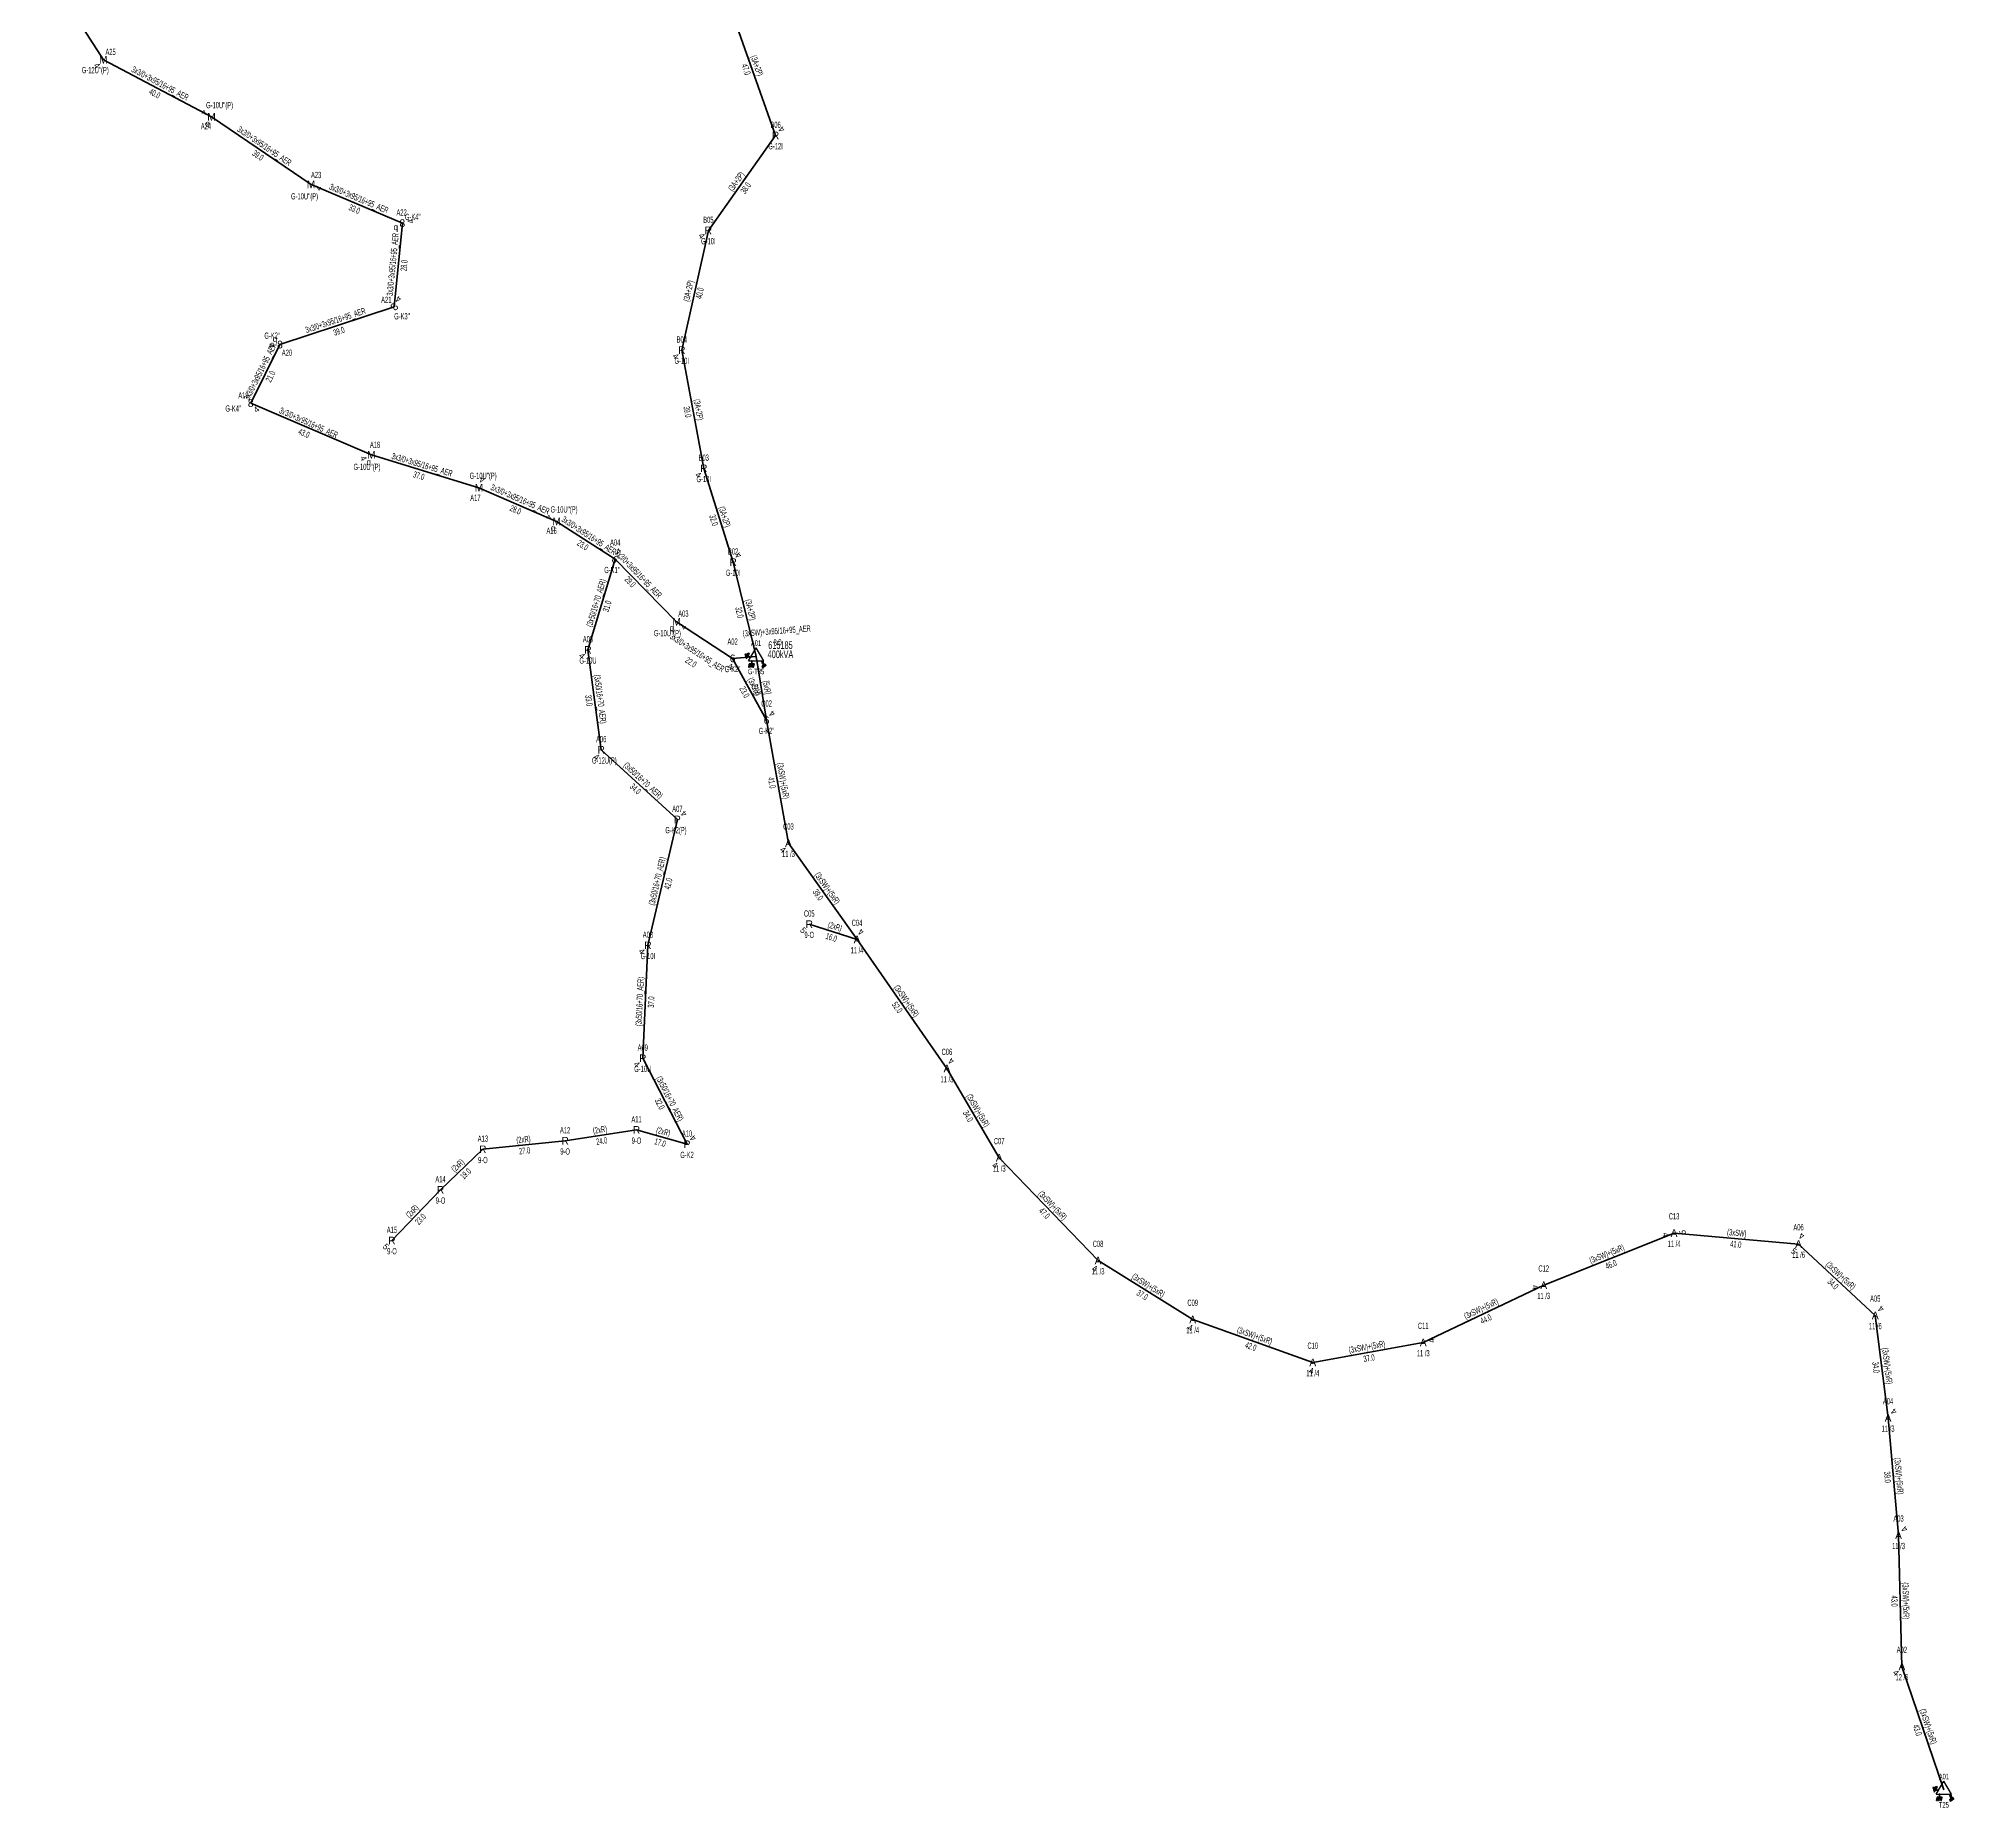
# Model space of a CAD drawing. Header units: millimetres. Extents: x 431745 to 436691, y 4033035 to 4040054.
# Drawn here: x 434690 to 435317, y 4033524 to 4034104 of the extents above; entities that cross this region are included whole.
import ezdxf
from ezdxf.enums import TextEntityAlignment as Align

# ---------------------------------------------------------------- set-up
doc = ezdxf.new("R2010")
doc.units = ezdxf.units.MM
for name, color, linetype, lineweight in [('DIREK_AG_MEVCUT', 120, 'Continuous', 25), ('DIREK_OG_MEVCUT', 16, 'Continuous', 25), ('DIREK_OG_YENI', 10, 'Continuous', 25), ('HAT_AG_HAVAI_BYSK', 3, 'Continuous', 50), ('HAT_AG_HAVAI_MEVCUT', 126, 'Continuous', 50), ('HAT_OG_HAVAI_MEVCUT', 48, 'Continuous', 70), ('HAT_OG_HAVAI_YENI', 1, 'Continuous', 70), ('TRAFO_MEVCUT', 5, 'Continuous', 30), ('TRAFO_TADILAT_BYSK', 5, 'Continuous', 30)]:
    doc.layers.add(name, color=color, linetype=linetype, lineweight=lineweight)
doc.styles.add('Direk', font='B_CAD')
doc.styles.get("Standard").update_dxf_attribs({"font": 'Arial'})

# ---------------------------------------------------------------- blocks, each defined once
blk = doc.blocks.new('MEV_DIREK')
h = blk.add_hatch(color=32)
h.paths.add_polyline_path([(-2.14, 0.97), (-2.35, 1.09), (-3.31, -0.55), (-3.09, -0.67), (-2.67, 0.06), (-1.89, -0.39), (-1.79, -0.22), (-2.56, 0.23)])
h.paths.add_polyline_path([(-3.46, -0.17), (-3.33, -0.25), (-2.61, 0.99), (-2.74, 1.06)])
h.paths.add_polyline_path([(-3.54, 0.29), (-3.41, 0.22), (-3.05, 0.82), (-3.18, 0.9)])
h.paths.add_polyline_path([(-3.58, 0.81), (-3.66, 0.68), (-3.53, 0.61), (-3.45, 0.74)])
h.paths.add_polyline_path([(-1.51, -2.34), (-2.26, -2.33), (-2.52, -3.47), (-2.42, -3.47), (-2.21, -2.53), (-1.91, -2.54), (-2.12, -3.47), (-2.02, -3.47), (-1.81, -2.54), (-1.51, -2.54), (-1.72, -3.47), (-1.62, -3.48), (-1.41, -2.54), (-1.11, -2.54), (-1.32, -3.48), (-1.22, -3.48), (-1.01, -2.54), (-0.71, -2.55), (-0.92, -3.48), (-0.82, -3.48), (-0.56, -2.35), (-1.31, -2.34), (-1.31, -1.44), (-1.51, -1.44)])
at = {"layer": 'TRAFO_MEVCUT'}
for points in [[(2.35, -1.57), (2.12, -1.92), (2.08, -1.44), (1.94, -1.44), (2.01, -2.32), (2.25, -1.96), (2.31, -2.67), (2.1, -2.67), (2.39, -2.87), (2.4, -2.86), (2.64, -2.49), (2.45, -2.63)], [(2.35, -1.57), (2.12, -1.92), (2.08, -1.44), (1.94, -1.44), (2.01, -2.32), (2.25, -1.96), (2.31, -2.67), (2.1, -2.67), (2.39, -2.87), (1.98, -3.19), (2.2, -3.79), (2.26, -3.74), (2.08, -3.26), (2.26, -3.13), (2.44, -3.6), (2.49, -3.56), (2.32, -3.08), (2.49, -2.94), (2.67, -3.42), (2.73, -3.38), (2.55, -2.9), (2.73, -2.76), (2.91, -3.24), (2.97, -3.2), (2.79, -2.72), (2.97, -2.58), (3.15, -3.06), (3.21, -3.01), (2.98, -2.42), (2.4, -2.86), (2.64, -2.49), (2.45, -2.63)], [(2.97, -2.58), (3.15, -3.06), (3.21, -3.01), (2.98, -2.42), (2.4, -2.86), (2.64, -2.49), (2.45, -2.63), (2.35, -1.57), (2.12, -1.92), (2.08, -1.44), (1.94, -1.44), (2.01, -2.32), (2.25, -1.96), (2.31, -2.67), (2.1, -2.67), (2.39, -2.87), (1.98, -3.19), (2.2, -3.79), (2.26, -3.74), (2.08, -3.26), (2.26, -3.13), (2.44, -3.6), (2.49, -3.56), (2.32, -3.08), (2.49, -2.94), (2.67, -3.42), (2.73, -3.38), (2.55, -2.9), (2.73, -2.76), (2.91, -3.24), (2.97, -3.2), (2.79, -2.72)]]:
    blk.add_hatch(color=32, dxfattribs=at).paths.add_polyline_path(points)
at = {"layer": 'TRAFO_MEVCUT', "linetype": 'Continuous'}
for p, q in [((-2.5, -1.44), (0, 2.89)), ((2.5, -1.44), (0, 2.89)), ((-2.5, -1.44), (2.5, -1.44))]:
    blk.add_line(p, q, dxfattribs=at)
at = {"layer": 'TRAFO_MEVCUT', "color": 32, "flags": 128}
blk.add_lwpolyline([(1.94, -1.44), (2.08, -1.44), (2.12, -1.92), (2.35, -1.57), (2.45, -2.63), (2.64, -2.49), (2.4, -2.86), (2.98, -2.42), (3.21, -3.01), (3.15, -3.06), (2.97, -2.58), (2.79, -2.72), (2.97, -3.2), (2.91, -3.24), (2.73, -2.76), (2.55, -2.9), (2.73, -3.38), (2.67, -3.42), (2.49, -2.94), (2.32, -3.08), (2.49, -3.56), (2.44, -3.6), (2.26, -3.13), (2.08, -3.26), (2.26, -3.74), (2.2, -3.79), (1.98, -3.19), (2.39, -2.87), (2.1, -2.67), (2.31, -2.67), (2.25, -1.96), (2.01, -2.32), (1.94, -1.44)], dxfattribs=at)
at = {"layer": 'TRAFO_TADILAT_BYSK', "color": 32, "flags": 128}
for points in [[(-3.53, 0.61), (-3.45, 0.74), (-3.58, 0.81), (-3.66, 0.68), (-3.53, 0.61)], [(-3.41, 0.22), (-3.05, 0.82), (-3.18, 0.9), (-3.54, 0.29), (-3.41, 0.22)], [(-3.33, -0.25), (-2.61, 0.99), (-2.74, 1.06), (-3.46, -0.17), (-3.33, -0.25)], [(-1.79, -0.22), (-2.56, 0.23), (-2.14, 0.97), (-2.35, 1.09), (-3.31, -0.55), (-3.09, -0.67), (-2.67, 0.06), (-1.89, -0.39), (-1.79, -0.22)], [(-1.31, -1.44), (-1.51, -1.44), (-1.51, -2.34), (-2.26, -2.33), (-2.52, -3.47), (-2.42, -3.47), (-2.21, -2.53), (-1.91, -2.54), (-2.12, -3.47), (-2.02, -3.47), (-1.81, -2.54), (-1.51, -2.54), (-1.72, -3.47), (-1.62, -3.48), (-1.41, -2.54), (-1.11, -2.54), (-1.32, -3.48), (-1.22, -3.48), (-1.01, -2.54), (-0.71, -2.55), (-0.92, -3.48), (-0.82, -3.48), (-0.56, -2.35), (-1.31, -2.34), (-1.31, -1.44)]]:
    blk.add_lwpolyline(points, dxfattribs=at)

msp = doc.modelspace()

# ---------------------------------------------------------------- linework, layer by layer
at = {"layer": 'HAT_AG_HAVAI_BYSK'}
msp.add_line((434928.295971, 4033880.326849), (434924.842899, 4033901.204916), dxfattribs=at)
at = {"layer": 'HAT_AG_HAVAI_MEVCUT'}
for p, q in [((434915.48, 4034116.55), (434931.25, 4034072.01)), ((434909.20193, 4034040.872289), (434931.25, 4034072.01)), ((434909.20193, 4034040.872289), (434900.49, 4034001.64)), ((434907.690159, 4033962.901667), (434900.49, 4034001.64)), ((434917.32296, 4033932.172479), (434907.690159, 4033962.901667)), ((434869.75558, 4033903.404032), (434878.678, 4033933.086)), ((434924.842899, 4033901.204916), (434917.32296, 4033932.172479)), ((434874.109, 4033870.652), (434869.75558, 4033903.404032)), ((434899.05, 4033847.805), (434874.109, 4033870.652)), ((434889.40913, 4033806.555238), (434899.05, 4033847.805)), ((434957.93, 4033808.43), (434942.28, 4033813.48)), ((434887.707919, 4033769.548358), (434889.40913, 4033806.555238)), ((434902.214289, 4033741.361982), (434887.707919, 4033769.548358)), ((434862.27, 4033742.49), (434885.67, 4033746.05)), ((434885.67, 4033746.05), (434902.214289, 4033741.361982)), ((434835.31, 4033739.69), (434821.43, 4033726.41)), ((434862.27, 4033742.49), (434835.31, 4033739.69)), ((434821.43, 4033726.41), (434805.51, 4033709.79))]:
    msp.add_line(p, q, dxfattribs=at)
at = {"layer": 'HAT_OG_HAVAI_MEVCUT'}
for p, q in [((434917.157116, 4033900.622397), (434924.842899, 4033901.204916)), ((434917.157116, 4033900.622397), (434928.295971, 4033880.326849)), ((434928.295971, 4033880.326849), (434935.452925, 4033840.016221)), ((434935.452925, 4033840.016221), (434957.93, 4033808.43)), ((434957.93, 4033808.43), (434987.39, 4033766.15)), ((434987.39, 4033766.15), (435004.52, 4033736.89)), ((435004.52, 4033736.89), (435036.92, 4033703.21)), ((435225.694591, 4033712.240927), (435182.985746, 4033695.127233)), ((435266.487031, 4033708.647811), (435225.694591, 4033712.240927)), ((435291.637717, 4033685.25781), (435266.487031, 4033708.647811)), ((435067.935825, 4033683.899524), (435036.92, 4033703.21)), ((435182.985746, 4033695.127233), (435143.488552, 4033676.365042)), ((435107.299015, 4033669.845942), (435067.935825, 4033683.899524)), ((435295.831404, 4033651.64377), (435291.637717, 4033685.25781)), ((435143.488552, 4033676.365042), (435107.299015, 4033669.845942)), ((435299.262465, 4033613.176044), (435295.831404, 4033651.64377)), ((435300.361923, 4033570.153398), (435299.262465, 4033613.176044)), ((435300.361923, 4033570.153398), (435314.13, 4033529.722))]:
    msp.add_line(p, q, dxfattribs=at)
at = {"layer": 'HAT_OG_HAVAI_YENI'}
for p, q in [((434689.613, 4034130.083), (434710.929, 4034096.813)), ((434710.929, 4034096.813), (434746.356, 4034078.074)), ((434746.356, 4034078.074), (434778.993869, 4034055.972796)), ((434778.993869, 4034055.972796), (434808.917, 4034043.271)), ((434808.917, 4034043.271), (434806.292, 4034015.848)), ((434806.292, 4034015.848), (434768.818, 4034003.449)), ((434768.818, 4034003.449), (434759.222, 4033984.26)), ((434759.222, 4033984.26), (434798.77, 4033967.31)), ((434798.77, 4033967.31), (434834.023, 4033956.549)), ((434834.023, 4033956.549), (434859.489, 4033945.521)), ((434878.678, 4033933.086), (434859.489, 4033945.521)), ((434878.678, 4033933.086), (434898.806651, 4033912.576606)), ((434917.157116, 4033900.622397), (434898.806651, 4033912.576606))]:
    msp.add_line(p, q, dxfattribs=at)

# ---------------------------------------------------------------- block references
at = {"layer": 'TRAFO_MEVCUT'}
for p in [(434924.842899, 4033901.204916), (435314.13, 4033529.722)]:
    msp.add_blockref('MEV_DIREK', p, dxfattribs=at)

# ---------------------------------------------------------------- texts
at = {"layer": 'DIREK_AG_MEVCUT', "linetype": 'ByBlock', "width": 0.53}
for s, p in [('B06', (434931.25, 4034075.51)), ('G-12I', (434931.25, 4034068.51)), ('B05', (434909.20193, 4034044.372289)), ('G-10I', (434909.20193, 4034037.372289)), ('B04', (434900.49, 4034005.14)), ('G-10I', (434900.49, 4033998.14)), ('B03', (434907.690159, 4033966.401667)), ('G-10I', (434907.690159, 4033959.401667)), ('B02', (434917.32296, 4033935.672479)), ('G-10I', (434917.32296, 4033928.672479)), ('C05', (434942.28, 4033816.98)), ('9-O', (434942.28, 4033809.98)), ('A11', (434885.67, 4033749.55)), ('A13', (434835.31, 4033743.19)), ('A12', (434862.27, 4033745.99)), ('9-O', (434885.67, 4033742.55)), ('9-O', (434835.31, 4033736.19)), ('9-O', (434862.27, 4033738.99)), ('A14', (434821.43, 4033729.91)), ('9-O', (434821.43, 4033722.91)), ('A15', (434805.51, 4033713.29)), ('9-O', (434805.51, 4033706.29))]:
    msp.add_text(s, height=2.05, dxfattribs=at).set_placement(p, align=Align.MIDDLE_CENTER)
at = {"layer": 'DIREK_AG_MEVCUT', "linetype": 'ByBlock', "style": 'Direk'}
for p in [(434931.25, 4034072.01), (434909.20193, 4034040.872289), (434900.49, 4034001.64), (434907.690159, 4033962.901667), (434917.32296, 4033932.172479), (434942.28, 4033813.48), (434862.27, 4033742.49), (434885.67, 4033746.05), (434835.31, 4033739.69), (434821.43, 4033726.41), (434805.51, 4033709.79)]:
    msp.add_text('R', height=2.5, dxfattribs=at).set_placement(p, align=Align.MIDDLE_CENTER)
at = {"layer": 'DIREK_AG_MEVCUT', "color": 32, "style": 'Direk'}
for s, rotation, p in [('4', 495.000001, (434933.229899, 4034073.989899)), ('4', 308.740021, (434907.017948, 4034039.120084)), ('4', 315.000001, (434898.510101, 4033999.660101)), ('4', 320.264609, (434905.900279, 4033960.748453)), ('4', 501.824551, (434919.053561, 4033934.37362)), ('4', 315.000001, (434867.775681, 4033901.424133)), ('4', 326.846977, (434872.577744, 4033868.307804)), ('4', 491.224358, (434901.155977, 4033849.650226)), ('5', 315.000001, (434940.300101, 4033811.500101)), ('4', 313.683981, (434887.384281, 4033804.621333)), ('4', 315.000001, (434885.72802, 4033767.568459)), ('4', 495.000001, (434904.194188, 4033743.341881)), ('5', 315.000001, (434803.530101, 4033707.810101))]:
    msp.add_text(s, height=2, rotation=rotation, dxfattribs=at).set_placement(p, align=Align.MIDDLE_CENTER)
at = {"layer": 'DIREK_AG_MEVCUT', "width": 0.53}
for s, p in [('A05', (434869.75558, 4033906.904032)), ('G-10U', (434869.75558, 4033899.904032)), ('A06', (434874.109, 4033874.152)), ('G-12U(P)', (434875.120715, 4033867.152)), ('A07', (434899.05, 4033851.305)), ('G-K2(P)', (434898.586029, 4033844.305)), ('A08', (434889.40913, 4033810.055238)), ('G-10I', (434889.40913, 4033803.055238)), ('A09', (434887.707919, 4033773.048358)), ('G-10U', (434887.707919, 4033766.048358)), ('A10', (434902.214289, 4033744.861982)), ('G-K2', (434902.214289, 4033737.861982))]:
    msp.add_text(s, height=2.05, dxfattribs=at).set_placement(p, align=Align.MIDDLE_CENTER)
at = {"layer": 'DIREK_AG_MEVCUT', "style": 'Direk'}
for s, p in [('R', (434869.75558, 4033903.404032)), ('R', (434874.109, 4033870.652)), ('P', (434899.05, 4033847.805)), ('R', (434889.40913, 4033806.555238)), ('R', (434887.707919, 4033769.548358)), ('P', (434902.214289, 4033741.361982))]:
    msp.add_text(s, height=2.5, dxfattribs=at).set_placement(p, align=Align.MIDDLE_CENTER)
at = {"layer": 'DIREK_OG_MEVCUT', "width": 0.53}
for s, p in [('A04', (434878.678, 4033938.586)), ("G-K1''", (434877.666285, 4033929.586)), ('A02', (434917.157116, 4033906.122397)), ("G-K2''", (434917.157116, 4033897.122397)), ('C02', (434928.295971, 4033885.826849)), ("G-K2''", (434928.295971, 4033876.826849)), ('C13', (435225.694591, 4033717.740927)), ('A06', (435266.487031, 4033714.147811)), ('11 /4', (435225.694591, 4033708.740927)), ('11 /6', (435266.487031, 4033705.147811)), ('C12', (435182.985746, 4033700.627233)), ('11 /3', (435182.985746, 4033691.627233)), ('C09', (435067.935825, 4033689.399524)), ('A05', (435291.637717, 4033690.75781)), ('11 /4', (435067.935825, 4033680.399524)), ('C11', (435143.488552, 4033681.865042)), ('11 /6', (435291.637717, 4033681.75781)), ('C10', (435107.299015, 4033675.345942)), ('11 /3', (435143.488552, 4033672.865042)), ('11 /4', (435107.299015, 4033666.345942)), ('A04', (435295.831404, 4033657.14377)), ('11 /3', (435295.831404, 4033648.14377)), ('A03', (435299.262465, 4033618.676044)), ('11 /3', (435299.262465, 4033609.676044)), ('A02', (435300.361923, 4033575.653398)), ('12 /6', (435300.361923, 4033566.653398))]:
    msp.add_text(s, height=2.05, dxfattribs=at).set_placement(p, align=Align.MIDDLE_CENTER)
at = {"layer": 'DIREK_OG_MEVCUT', "style": 'Direk'}
msp.add_text('6', height=2.5, rotation=323.313068, dxfattribs=at).set_placement((434878.678, 4033933.086), align=Align.MIDDLE_CENTER)
at = {"layer": 'DIREK_OG_MEVCUT', "color": 32, "style": 'Direk'}
for s, rotation, p in [('4', 517.231603, (434879.76162, 4033935.667815)), ('4', 343.459106, (434916.359958, 4033897.93827)), ('4', 500.033838, (434930.094509, 4033882.472836)), ('4', 320.033838, (434933.654387, 4033837.870234)), ('4', 512.434072, (434959.225753, 4033810.912141)), ('4', 510.173226, (434988.782662, 4033768.579093)), ('4', 330.173226, (435003.127338, 4033734.460907)), ('4', 280.91814, (435222.945275, 4033711.71059)), ('5', 95.459071, (435228.481892, 4033712.507305)), ('4', 518.538672, (435267.511476, 4033711.253672)), ('5', 327.808008, (435264.995308, 4033706.278262)), ('4', 336.945148, (435035.823486, 4033700.633635)), ('4', 282.704466, (435180.254297, 4033694.511451)), ('4', 498.555739, (435293.491012, 4033687.35669)), ('4', 344.046789, (435067.166238, 4033681.207362)), ('4', 462.704466, (435146.220001, 4033676.980824)), ('4', 350.176123, (435106.821278, 4033667.086999)), ('4', 497.548455, (435297.72131, 4033653.709746)), ('4', 495.731948, (435301.21691, 4033615.181073)), ('4', 315.731948, (435298.407478, 4033568.148368))]:
    msp.add_text(s, height=2, rotation=rotation, dxfattribs=at).set_placement(p, align=Align.MIDDLE_CENTER)
at = {"layer": 'DIREK_OG_MEVCUT', "style": 'Direk'}
for s, p in [('6', (434917.157116, 4033900.622397)), ('6', (434928.295971, 4033880.326849)), ('A', (435225.694591, 4033712.240927)), ('A', (435266.487031, 4033708.647811)), ('A', (435182.985746, 4033695.127233)), ('A', (435291.637717, 4033685.25781)), ('A', (435067.935825, 4033683.899524)), ('A', (435143.488552, 4033676.365042)), ('A', (435107.299015, 4033669.845942)), ('A', (435295.831404, 4033651.64377)), ('A', (435299.262465, 4033613.176044)), ('A', (435300.361923, 4033570.153398))]:
    msp.add_text(s, height=2.5, dxfattribs=at).set_placement(p, align=Align.MIDDLE_CENTER)
at = {"layer": 'DIREK_OG_MEVCUT', "linetype": 'ByBlock', "width": 0.53}
for s, p in [('C03', (434935.452925, 4033845.516221)), ('11 /3', (434935.452925, 4033836.516221)), ('C04', (434957.93, 4033813.93)), ('11 /4', (434957.93, 4033804.93)), ('C06', (434987.39, 4033771.65)), ('11 /3', (434987.39, 4033762.65)), ('C07', (435004.52, 4033742.39)), ('11 /3', (435004.52, 4033733.39)), ('C08', (435036.92, 4033708.71)), ('11 /3', (435036.92, 4033699.71))]:
    msp.add_text(s, height=2.05, dxfattribs=at).set_placement(p, align=Align.MIDDLE_CENTER)
at = {"layer": 'DIREK_OG_MEVCUT', "linetype": 'ByBlock', "style": 'Direk'}
for p in [(434935.452925, 4033840.016221), (434957.93, 4033808.43), (434987.39, 4033766.15), (435004.52, 4033736.89), (435036.92, 4033703.21)]:
    msp.add_text('A', height=2.5, dxfattribs=at).set_placement(p, align=Align.MIDDLE_CENTER)
at = {"layer": 'DIREK_OG_YENI', "width": 0.53}
for s, p in [("G-12U''(P)", (434708.286598, 4034093.436522)), ('A25', (434713.298704, 4034099.388753)), ("G-10U''(P)", (434749.022598, 4034081.952212)), ('A24', (434744.553866, 4034075.073615)), ('A23', (434780.666736, 4034059.047128)), ("G-10U''(P)", (434776.866674, 4034052.063522)), ('A22', (434808.679994, 4034046.762966)), ("G-K4''", (434812.357948, 4034045.319445)), ('A21', (434803.665606, 4034018.161451)), ("G-K3''", (434808.811588, 4034012.737464)), ("G-K2''", (434766.276412, 4034006.386239)), ('A20', (434771.108188, 4034000.802297)), ('A19', (434756.854384, 4033986.837672)), ("G-K4''", (434753.517346, 4033982.516336)), ('A18', (434799.972077, 4033970.597098)), ("G-10U''(P)", (434797.333333, 4033963.381413)), ("G-10U''(P)", (434835.407278, 4033960.473554)), ('A17', (434832.858772, 4033953.248307)), ("G-10U''(P)", (434861.922549, 4033949.433996)), ('A16', (434857.836169, 4033942.43585)), ('A03', (434901.023923, 4033915.284687)), ("G-10U''(P)", (434895.791231, 4033908.893702))]:
    msp.add_text(s, height=2.05, dxfattribs=at).set_placement(p, align=Align.MIDDLE_CENTER)
at = {"layer": 'DIREK_OG_YENI', "color": 32, "style": 'Direk'}
for rotation, p in [(312.300577, (434708.858052, 4034094.928544)), (238.80587, (434743.960831, 4034079.52423)), (424.223657, (434781.515264, 4034054.75519)), (462.649048, (434811.649043, 4034043.88414)), (511.770114, (434807.616429, 4034018.314959)), (277.150474, (434766.039777, 4034003.100468)), (401.898234, (434761.091867, 4033982.17587)), (293.35656, (434796.199445, 4033966.199935)), (518.578097, (434835.045652, 4033959.155566)), (242.353498, (434857.008684, 4033946.820242)), (413.80446, (434901.066268, 4033910.923086))]:
    msp.add_text('4', height=2, rotation=rotation, dxfattribs=at).set_placement(p, align=Align.MIDDLE_CENTER)
at = {"layer": 'DIREK_OG_YENI', "style": 'Direk'}
for s, p in [('M', (434710.929, 4034096.813)), ('M', (434746.356, 4034078.074)), ('M', (434778.993869, 4034055.972796)), ('8', (434808.917, 4034043.271)), ('8', (434768.818, 4034003.449)), ('8', (434759.222, 4033984.26)), ('M', (434798.77, 4033967.31)), ('M', (434834.023, 4033956.549)), ('M', (434859.489, 4033945.521)), ('M', (434898.806651, 4033912.576606))]:
    msp.add_text(s, height=2.5, dxfattribs=at).set_placement(p, align=Align.MIDDLE_CENTER)
at = {"layer": 'DIREK_OG_YENI', "color": 4, "style": 'Direk'}
for p in [(434745.068761, 4034075.930868), (434806.76884, 4034041.99217), (434767.182151, 4034005.339502), (434797.911374, 4033964.962073), (434858.308407, 4033943.317321), (434897.222885, 4033910.642262)]:
    msp.add_text('q', height=2, dxfattribs=at).set_placement(p, align=Align.MIDDLE_CENTER)
at = {"layer": 'DIREK_OG_YENI', "style": 'Direk'}
msp.add_text('8', height=2.5, rotation=51.02584, dxfattribs=at).set_placement((434806.292, 4034015.848), align=Align.MIDDLE_CENTER)
at = {"layer": 'HAT_AG_HAVAI_BYSK', "lineweight": 30, "width": 0.53}
msp.add_text('21.0', height=2.05, rotation=279.391268, dxfattribs=at).set_placement((434925.730827, 4033890.627183), align=Align.TOP_CENTER)
msp.add_text('[5xR]', height=2.05, rotation=279.391268, dxfattribs=at).set_placement((434927.408042, 4033890.904582), align=Align.CENTER)
at = {"layer": 'HAT_AG_HAVAI_MEVCUT', "lineweight": 30, "width": 0.53}
for s, rotation, p in [('47.0', 289.49721, (434922.563741, 4034093.996303, 217465.625)), ('38.0', 414.889102, (434920.590334, 4034055.371113, 217454.27)), ('40.0', 438.060532, (434905.346612, 4034020.499154, 217450.245)), ('39.0', 280.576124, (434903.36444, 4033981.61399, 217453.955)), ('32.0', 287.483837, (434911.964269, 4033946.199629, 217458.82)), ('31.0', 73.269186, (434875.030808, 4033918.000322)), ('32.0', 283.585997, (434920.415234, 4033915.907789)), ('33.0', 277.571408, (434871.089701, 4033886.916019)), ('34.0', 317.509012, (434886.005347, 4033858.601724)), ('42.0', 76.845001, (434895.057259, 4033826.986671)), ('16.0', 342.115955, (434949.843972, 4033810.146072, 217471.14)), ('37.0', 87.367959, (434889.407628, 4033788.012764)), ('32.0', 297.23302, (434894.205324, 4033755.066201)), ('24.0', 8.650461, (434874.097845, 4033743.429669, 217442.835)), ('17.0', 344.179302, (434893.710411, 4033742.888189)), ('27.0', 365.929342, (434848.877807, 4033740.244547, 217417.655)), ('19.0', 403.734467, (434828.95762, 4033732.435831, 217410.715)), ('23.0', 406.232356, (434814.083828, 4033717.512025, 217402.755))]:
    msp.add_text(s, height=2.05, rotation=rotation, dxfattribs=at).set_placement(p, align=Align.TOP_CENTER)
for s, rotation, p in [('(3A+2P)', 289.49721, (434924.166259, 4034094.563697, 217465.625)), ('(3A+2P)', 414.889102, (434919.199666, 4034056.348887, 217454.27)), ('(3A+2P)', 438.060532, (434903.683388, 4034020.850846, 217450.245)), ('(3A+2P)', 280.576124, (434905.03556, 4033981.92601, 217453.955)), ('(3A+2P)', 287.483837, (434913.585731, 4033946.710371, 217458.82)), ('(3x50/16+70_AER)', 73.269186, (434873.402772, 4033918.48971)), ('(3A+2P)', 283.585997, (434922.067665, 4033916.307127)), ('(3x50/16+70_AER)', 277.571408, (434872.774879, 4033887.140014)), ('(3x50/16+70_AER)', 317.509012, (434887.153653, 4033859.855276)), ('(3x50/16+70_AER)', 76.845001, (434893.401871, 4033827.373567)), ('(2xR)', 342.115955, (434950.366028, 4033811.763928, 217471.14)), ('(3x50/16+70_AER)', 87.367959, (434887.709421, 4033788.090831)), ('(3x50/16+70_AER)', 297.23302, (434895.716884, 4033755.844139)), ('(2xR)', 365.929342, (434848.702193, 4033741.935453, 217417.655)), ('(2xR)', 8.650461, (434873.842155, 4033745.110331, 217442.835)), ('(2xR)', 344.179302, (434894.173878, 4033744.523793)), ('(2xR)', 403.734467, (434827.78238, 4033733.664169, 217410.715)), ('(2xR)', 406.232356, (434812.856172, 4033718.687975, 217402.755))]:
    msp.add_text(s, height=2.05, rotation=rotation, dxfattribs=at).set_placement(p, align=Align.CENTER)
at = {"layer": 'HAT_OG_HAVAI_MEVCUT', "lineweight": 30, "width": 0.53}
for s, rotation, p in [('(3xSW)+3x95/16+95_AER', 4.334263, (434931.691356, 4033908.577266)), ('(3xSW)', 298.759407, (434923.471694, 4033890.883586)), ('(3xSW)+(5xR)', 280.067674, (434932.71136, 4033860.320125)), ('(3xSW)+(5xR)', 305.43604, (434947.384011, 4033824.715935)), ('(3xSW)+(5xR)', 304.868142, (434973.357399, 4033787.775936)), ('(3xSW)+(5xR)', 300.34645, (434996.688538, 4033751.949443)), ('(3xSW)+(5xR)', 313.890293, (435021.332568, 4033720.639288)), ('(3xSW)', 354.966213, (435246.165393, 4033711.291091)), ('(3xSW)+(5xR)', 381.836277, (435204.024006, 4033704.473093)), ('(3xSW)+(5xR)', 317.077342, (435279.641233, 4033697.575243)), ('(3xSW)+(5xR)', 328.093576, (435052.877166, 4033694.276338)), ('(3xSW)+(5xR)', 385.40893, (435162.872435, 4033686.513915)), ('(3xSW)+(5xR)', 340.352243, (435087.903221, 4033677.673244)), ('(3xSW)+(5xR)', 370.211615, (435125.243092, 4033673.942028)), ('(3xSW)+(5xR)', 277.111476, (435294.578022, 4033668.55602)), ('(3xSW)+(5xR)', 275.096908, (435298.393574, 4033632.485421)), ('(3xSW)+(5xR)', 271.463894, (435300.661917, 4033591.686436)), ('(3xSW)+(5xR)', 288.805305, (435308.050636, 4033550.211663))]:
    msp.add_text(s, height=2.05, rotation=rotation, dxfattribs=at).set_placement(p, align=Align.CENTER)
for s, rotation, p in [('8.0', 4.334263, (434931.819833, 4033906.882128)), ('23.0', 298.759407, (434921.981393, 4033890.06566)), ('41.0', 280.067674, (434931.037536, 4033860.022945)), ('39.0', 305.43604, (434945.998914, 4033823.730286)), ('52.0', 304.868142, (434971.962601, 4033786.804064)), ('34.0', 300.34645, (434995.221462, 4033751.090557)), ('47.0', 313.890293, (435020.107432, 4033719.460712)), ('41.0', 354.966213, (435246.016229, 4033709.597648)), ('46.0', 381.836277, (435204.656331, 4033702.895067)), ('37.0', 328.093576, (435051.978659, 4033692.833187)), ('34.0', 317.077342, (435278.483515, 4033696.330378)), ('44.0', 385.40893, (435163.601864, 4033684.978359)), ('42.0', 340.352243, (435087.331618, 4033676.072222)), ('37.0', 370.211615, (435125.544475, 4033672.268956)), ('34.0', 277.111476, (435292.8911, 4033668.34556)), ('39.0', 275.096908, (435296.700296, 4033632.334393)), ('43.0', 271.463894, (435298.962471, 4033591.643006)), ('43.0', 288.805305, (435306.441383, 4033549.663663))]:
    msp.add_text(s, height=2.05, rotation=rotation, dxfattribs=at).set_placement(p, align=Align.TOP_CENTER)
at = {"layer": 'HAT_OG_HAVAI_YENI', "lineweight": 30, "width": 0.53}
for rotation, p in [(332.123239, (434729.040209, 4034088.194842)), (325.895504, (434763.151615, 4034067.727172)), (336.999707, (434794.28756, 4034050.404326, 217404.4585)), (444.531999, (434806.758333, 4034029.640535, 217403.145965)), (378.307622, (434787.287946, 4034010.455523, 217384.408947)), (423.432322, (434763.259704, 4033994.234472, 217379.611003)), (336.012184, (434777.800427, 4033976.922958)), (343.322723, (434815.099421, 4033963.105151)), (336.585674, (434847.09367, 4033951.815209)), (327.055923, (434869.545665, 4033940.017213)), (313.845958, (434885.558385, 4033927.596649)), (326.91821, (434904.996597, 4033901.630598))]:
    msp.add_text('3x3/0+3x95/16+95_AER', height=2.05, rotation=rotation, dxfattribs=at).set_placement(p, align=Align.CENTER)
for s, rotation, p in [('40.0', 332.123239, (434728.245338, 4034086.692118)), ('39.0', 325.895504, (434762.198418, 4034066.319544)), ('33.0', 336.999707, (434793.623309, 4034048.839471, 217404.4585)), ('28.0', 444.531999, (434808.450597, 4034029.478542, 217403.145965)), ('39.0', 378.307622, (434787.821948, 4034008.841571, 217384.408947)), ('21.0', 423.432322, (434764.780195, 4033993.474139, 217379.611003)), ('43.0', 336.012184, (434777.109305, 4033975.369784)), ('37.0', 343.322723, (434814.611554, 4033961.476659)), ('28.0', 336.585674, (434846.418128, 4033950.255195)), ('23.0', 327.055923, (434868.621171, 4033938.59057)), ('29.0', 313.845958, (434884.332337, 4033926.419022)), ('22.0', 326.91821, (434904.068677, 4033900.206181))]:
    msp.add_text(s, height=2.05, rotation=rotation, dxfattribs=at).set_placement(p, align=Align.TOP_CENTER)
at = {"layer": 'TRAFO_MEVCUT', "width": 0.6}
for s, height, p in [('A01', 1.8, (434924.842899, 4033904.704916)), ('615185', 2.5, (434932.842899, 4033903.704916)), ('400kVA', 2.5, (434932.842899, 4033900.704916)), ('A01', 1.8, (435314.13, 4033533.222))]:
    msp.add_text(s, height=height, dxfattribs=at).set_placement(p, align=Align.CENTER)
for s, p in [('G-T35', (434924.842899, 4033897.204916)), ('T25', (435314.13, 4033525.722))]:
    msp.add_text(s, height=1.8, dxfattribs=at).set_placement(p, align=Align.TOP_CENTER)

doc.saveas('drawing.dxf')
